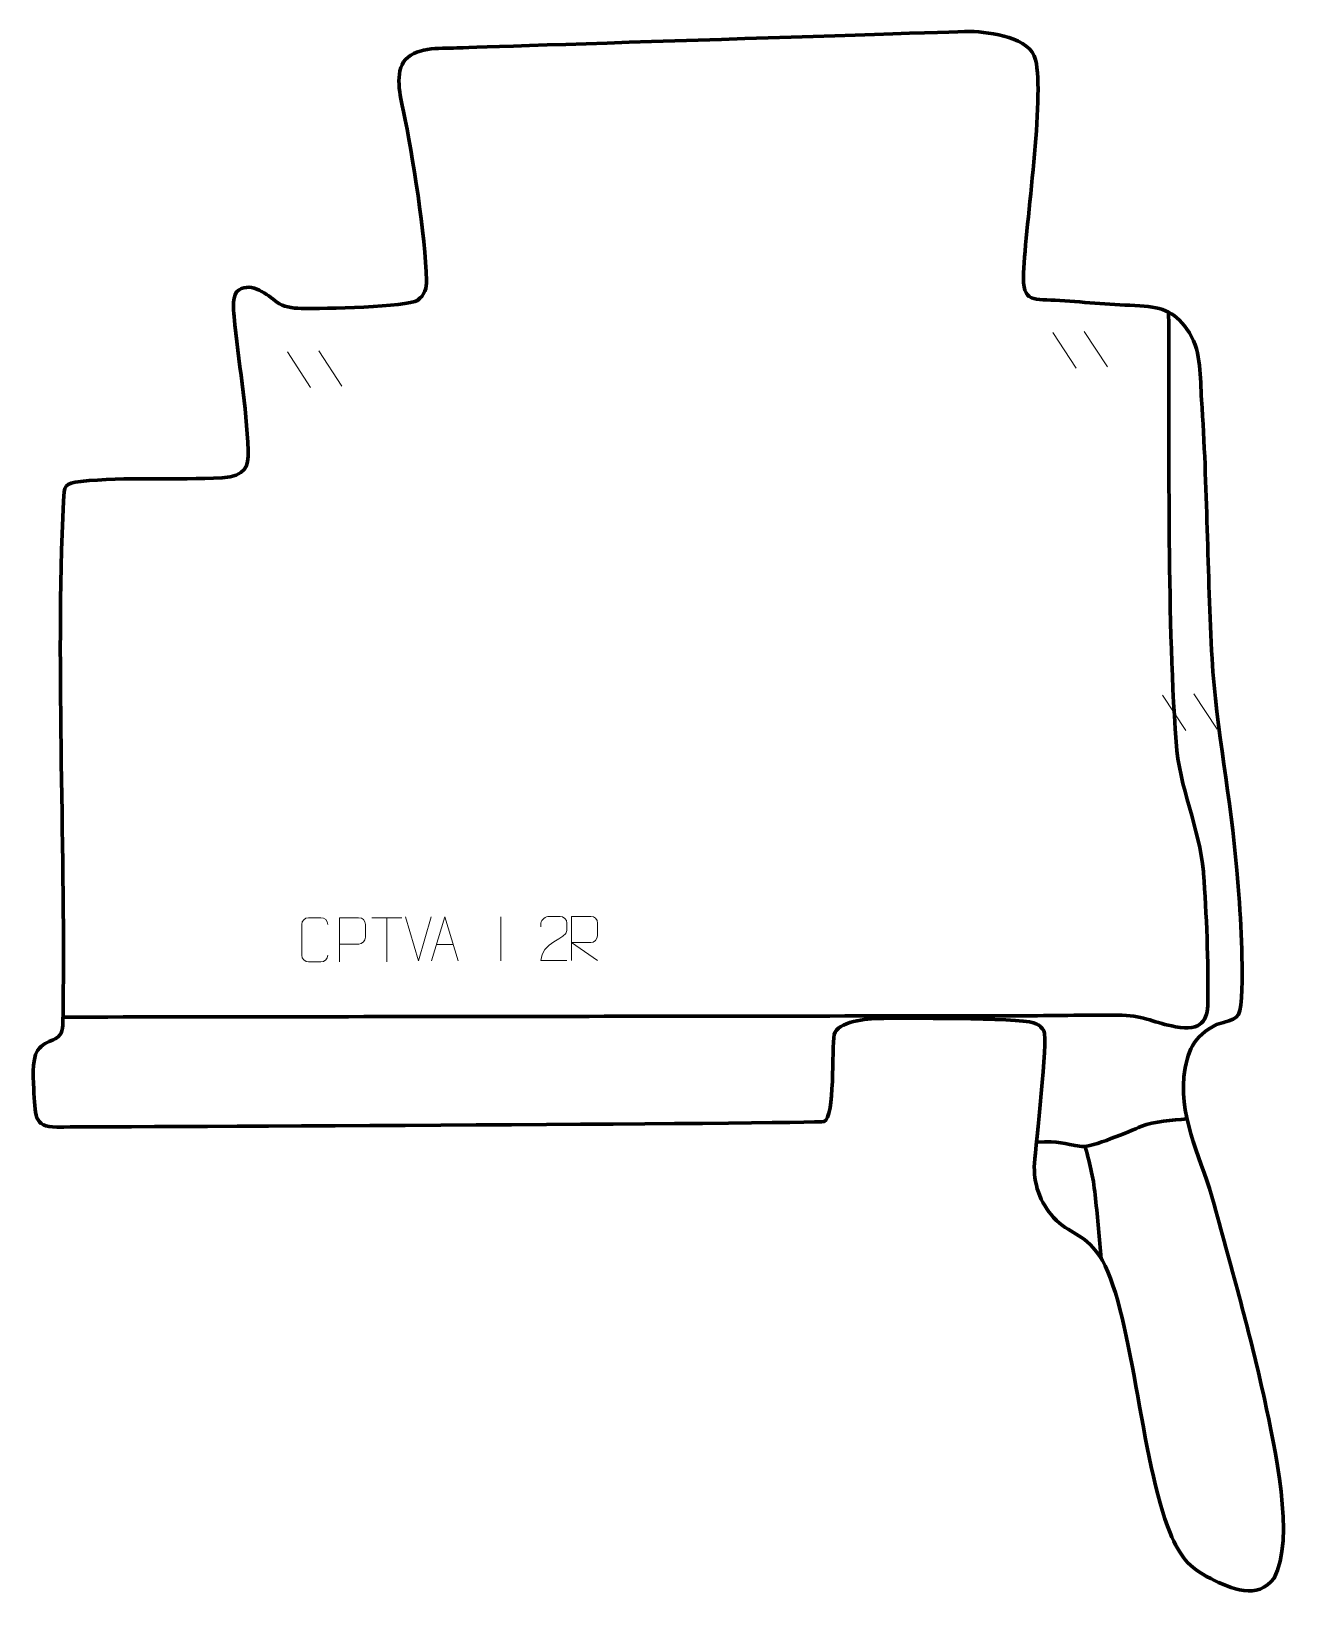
# Model space of a CAD drawing. Header units: millimetres. Extents: x -351 to 364, y -403 to 486.
import ezdxf

# ---------------------------------------------------------------- set-up
doc = ezdxf.new("R2010")
doc.units = ezdxf.units.MM
doc.header["$MEASUREMENT"] = 0
for name, color, linetype in [('layer 1', 7, 'Continuous'), ('layer 2', 7, 'Continuous'), ('layer 3', 7, 'Continuous')]:
    doc.layers.add(name, color=color, linetype=linetype)

msp = doc.modelspace()

# ---------------------------------------------------------------- linework, layer by layer
at = {"layer": 'layer 1', "color": 250, "lineweight": 9}
for points in [[(226.8164, 314.9888), (226.8164, 314.9888), (239.9388, 294.9203), (239.9388, 294.9203)], [(244.5339, 315.6506), (244.5339, 315.6506), (257.6563, 295.5821), (257.6563, 295.5821)], [(-206.5478, 304.0564), (-206.5478, 304.0564), (-193.4253, 283.9879), (-193.4253, 283.9879)], [(-188.8302, 304.7182), (-188.8302, 304.7182), (-175.7078, 284.6497), (-175.7078, 284.6497)], [(288.8782, 109.7424), (288.8782, 109.7424), (302.0006, 89.6739), (302.0006, 89.6739)], [(306.5957, 110.4042), (306.5957, 110.4042), (319.7182, 90.3357), (319.7182, 90.3357)], [(-158.6978, -16.4003), (-158.6978, -16.4003), (-141.7106, -16.4003), (-141.7106, -16.4003)], [(-150.204, -41.3303), (-150.204, -41.3303), (-150.204, -16.3768), (-150.204, -16.3768)], [(-132.4338, -40.8199), (-132.4338, -40.8199), (-139.7556, -15.8663), (-139.7556, -15.8663)], [(-125.1119, -15.8663), (-125.1119, -15.8663), (-132.4337, -40.8199), (-132.4337, -40.8199)], [(-85.6907, -15.856), (-85.6907, -15.856), (-85.6907, -40.8301), (-85.6907, -40.8301)], [(-122.1886, -31.5704), (-122.1886, -31.5704), (-112.6929, -31.5704), (-112.6929, -31.5704)]]:
    msp.add_open_spline(points, degree=3, dxfattribs=at)
for points, knots in [([(-183.6255, -37.5127), (-183.7653, -39.8361), (-185.4425, -41.3157), (-187.5902, -41.3265), (-187.5902, -41.3265), (-189.9221, -41.3261), (-192.254, -41.3261), (-194.5855, -41.3265), (-194.5855, -41.3265), (-196.5105, -41.4319), (-198.4826, -39.5474), (-198.4714, -37.5301), (-198.4714, -37.5301), (-198.471, -31.76), (-198.471, -25.9903), (-198.4714, -20.221), (-198.4714, -20.221), (-198.4672, -18.0829), (-196.7205, -16.3637), (-194.5681, -16.3772), (-194.5681, -16.3772), (-192.2424, -16.3772), (-189.9163, -16.3772), (-187.5902, -16.3772), (-187.5902, -16.3772), (-185.6436, -16.3417), (-183.6522, -17.8332), (-183.6255, -20.2708)], [0, 0, 0, 0, 0.125, 0.125, 0.125, 0.125, 0.25, 0.25, 0.25, 0.25, 0.375, 0.375, 0.375, 0.375, 0.5, 0.5, 0.5, 0.5, 0.625, 0.625, 0.625, 0.625, 0.75, 0.75, 0.75, 0.75, 1, 1, 1, 1]), ([(-177.0485, -41.3305), (-177.0485, -41.3305), (-177.0485, -16.3769), (-177.0485, -16.3769), (-177.0485, -16.3769), (-173.4535, -16.3769), (-169.8582, -16.3769), (-166.2628, -16.3769), (-166.2628, -16.3769), (-163.9376, -16.4148), (-162.3802, -17.9049), (-162.3844, -20.271), (-162.3844, -20.271), (-162.3848, -22.3067), (-162.3848, -25.366), (-162.3844, -27.402), (-162.3844, -27.402), (-162.3909, -29.2774), (-164.2031, -31.2193), (-166.2127, -31.2384), (-166.2127, -31.2384), (-166.2127, -31.2384), (-177.0485, -31.2384), (-177.0485, -31.2384)], [0, 0, 0, 0, 0.14285714, 0.14285714, 0.14285714, 0.14285714, 0.28571429, 0.28571429, 0.28571429, 0.28571429, 0.42857143, 0.42857143, 0.42857143, 0.42857143, 0.57142857, 0.57142857, 0.57142857, 0.57142857, 0.71428571, 0.71428571, 0.71428571, 0.71428571, 1, 1, 1, 1]), ([(-124.9112, -40.8198), (-124.9112, -40.8198), (-117.5402, -15.8663), (-117.5402, -15.8663), (-117.5402, -15.8663), (-117.5402, -15.8663), (-109.9703, -40.8198), (-109.9703, -40.8198)], [0, 0, 0, 0, 0.33333333, 0.33333333, 0.33333333, 0.33333333, 1, 1, 1, 1]), ([(-48.3023, -40.5558), (-53.2167, -40.5555), (-58.1311, -40.5555), (-63.0452, -40.5558), (-63.0452, -40.5558), (-63.0452, -30.6235), (-48.3942, -27.9823), (-48.3023, -23.672), (-48.3023, -23.672), (-48.3026, -22.2479), (-48.3026, -20.8242), (-48.3023, -19.4009), (-48.3023, -19.4009), (-48.3192, -17.3238), (-50.442, -15.599), (-52.113, -15.5817), (-52.113, -15.5817), (-54.1862, -15.5821), (-56.2591, -15.5821), (-58.3315, -15.5817), (-58.3315, -15.5817), (-60.1536, -15.5652), (-62.9783, -17.3573), (-63.0452, -19.4509), (-63.0452, -19.4509), (-63.0452, -19.4509), (-63.0452, -21.5057), (-63.0452, -21.5057)], [0, 0, 0, 0, 0.125, 0.125, 0.125, 0.125, 0.25, 0.25, 0.25, 0.25, 0.375, 0.375, 0.375, 0.375, 0.5, 0.5, 0.5, 0.5, 0.625, 0.625, 0.625, 0.625, 0.75, 0.75, 0.75, 0.75, 1, 1, 1, 1]), ([(-45.6737, -40.5454), (-45.6737, -40.5454), (-45.6737, -15.5919), (-45.6737, -15.5919), (-45.6737, -15.5919), (-42.0789, -15.5919), (-38.4834, -15.5919), (-34.8882, -15.5919), (-34.8882, -15.5919), (-32.5629, -15.6296), (-31.0056, -17.1196), (-31.0097, -19.486), (-31.0097, -19.486), (-31.0101, -21.5215), (-31.0101, -24.5809), (-31.0097, -26.6169), (-31.0097, -26.6169), (-31.0162, -28.4924), (-32.8285, -30.4342), (-34.838, -30.4533), (-34.838, -30.4533), (-34.838, -30.4533), (-45.6737, -30.4533), (-45.6737, -30.4533), (-45.6737, -30.4533), (-45.6737, -30.4533), (-31.019, -40.5454), (-31.019, -40.5454)], [0, 0, 0, 0, 0.125, 0.125, 0.125, 0.125, 0.25, 0.25, 0.25, 0.25, 0.375, 0.375, 0.375, 0.375, 0.5, 0.5, 0.5, 0.5, 0.625, 0.625, 0.625, 0.625, 0.75, 0.75, 0.75, 0.75, 1, 1, 1, 1])]:
    msp.add_open_spline(points, degree=3, knots=knots, dxfattribs=at)
at = {"layer": 'layer 2', "color": 142, "lineweight": 158}
for points, knots in [([(-333.6773, -72.6186), (-152.0429, -72.3618), (29.5915, -72.1043), (211.2259, -71.8485), (211.2259, -71.8485), (229.4358, -71.8124), (247.791, -71.325), (265.9718, -71.522), (265.9718, -71.522), (278.7804, -72.0786), (284.6641, -76.0086), (296.1031, -78.0621), (296.1031, -78.0621), (311.2888, -80.7883), (314.324, -74.0259), (314.4841, -64.5924), (314.4841, -64.5924), (314.8662, -42.0628), (313.6912, -13.5837), (312.0244, 8.6893), (312.0244, 8.6893), (312.0244, 8.6893), (311.9516, 9.6408), (311.9516, 9.6408), (311.9516, 9.6408), (309.7895, 34.696), (298.2571, 57.1876), (296.4626, 83.273), (296.4626, 83.273), (291.0364, 162.1446), (292.9422, 246.9772), (292.2766, 326.5746)], [0, 0, 0, 0, 0.11111111, 0.11111111, 0.11111111, 0.11111111, 0.22222222, 0.22222222, 0.22222222, 0.22222222, 0.33333333, 0.33333333, 0.33333333, 0.33333333, 0.44444444, 0.44444444, 0.44444444, 0.44444444, 0.55555556, 0.55555556, 0.55555556, 0.55555556, 0.66666667, 0.66666667, 0.66666667, 0.66666667, 0.77777778, 0.77777778, 0.77777778, 0.77777778, 1, 1, 1, 1]), ([(302.6886, -130.2555), (294.1661, -131.1857), (284.5786, -131.3759), (276.6097, -134.6232), (276.6097, -134.6232), (270.5325, -137.0994), (248.5072, -146.6205), (243.1943, -145.9572), (243.1943, -145.9572), (231.72, -144.5246), (231.2103, -142.4733), (217.552, -143.4708)], [0, 0, 0, 0, 0.25, 0.25, 0.25, 0.25, 0.5, 0.5, 0.5, 0.5, 1, 1, 1, 1]), ([(244.9967, -146.0896), (248.0845, -156.64), (249.7782, -164.3487), (250.926, -175.3175), (250.926, -175.3175), (252.0576, -186.6908), (253.0716, -198.0759), (254.1677, -209.4528)], [0, 0, 0, 0, 0.33333333, 0.33333333, 0.33333333, 0.33333333, 1, 1, 1, 1])]:
    msp.add_open_spline(points, degree=3, knots=knots, dxfattribs=at)
at = {"layer": 'layer 3', "color": 242, "lineweight": 158}
msp.add_open_spline([(179.8464, 485.5795), (191.9782, 485.062), (213.993, 482.108), (216.9836, 469.4682), (216.9836, 469.4682), (222.0605, 448.0115), (211.4649, 376.8464), (210.1159, 348.8593), (210.1159, 348.8593), (209.2609, 331.1196), (216.1024, 334.1858), (230.6711, 333.1612), (230.6711, 333.1612), (245.8547, 332.0643), (260.6952, 330.9009), (275.9238, 330.162), (275.9238, 330.162), (289.4269, 329.4294), (296.5026, 326.5183), (304.0928, 314.8041), (304.0928, 314.8041), (311.0907, 303.0897), (309.9696, 290.0592), (310.9321, 276.9067), (310.9321, 276.9067), (314.2376, 228.0422), (314.1717, 179.1785), (316.8544, 130.3605), (316.8544, 130.3605), (319.3719, 90.3086), (327.6131, 50.8446), (330.8832, 10.6477), (330.8832, 10.6477), (332.9328, -14.3203), (334.5862, -36.501), (333.5708, -61.7084), (333.5708, -61.7084), (332.772, -74.3269), (331.1241, -73.2614), (319.4023, -76.9032), (319.4023, -76.9032), (306.129, -83.5201), (302.7535, -92.2281), (300.8741, -106.3665), (300.8741, -106.3665), (298.6941, -132.3885), (311.5472, -154.3072), (318.0658, -178.7652), (318.0658, -178.7652), (328.0688, -215.9924), (338.5541, -251.8946), (346.6775, -289.692), (346.6775, -289.692), (352.0787, -314.6359), (364.1591, -368.8592), (351.934, -390.2694), (351.934, -390.2694), (342.7574, -403.0699), (327.562, -396.1404), (316.1528, -390.6334), (316.1528, -390.6334), (303.1067, -384.097), (298.8231, -377.9534), (293.1244, -364.7358), (293.1244, -364.7358), (276.577, -325.4822), (271.3438, -234.4482), (253.0911, -207.7817), (253.0911, -207.7817), (243.3358, -193.9246), (236.4572, -196.0898), (227.1328, -186.053), (227.1328, -186.053), (219.6295, -177.976), (215.4559, -166.3827), (216.3625, -155.4128), (216.3625, -155.4128), (217.2775, -145.3204), (223.885, -85.1223), (221.7694, -80.7136), (221.7694, -80.7136), (220.564, -78.2015), (218.3812, -76.6949), (215.7152, -75.8092), (215.7152, -75.8092), (207.006, -72.916), (140.2317, -73.2828), (128.2556, -73.3566), (128.2556, -73.3566), (122.2559, -73.449), (104.3861, -75.1393), (102.9663, -82.4827), (102.9663, -82.4827), (101.5191, -90.5021), (103.4957, -129.1879), (97.2898, -131.7475), (97.2898, -131.7475), (94.0079, -133.1012), (-334.4196, -134.8756), (-334.4196, -134.8756), (-334.4196, -134.8756), (-349.7967, -135.6914), (-349.2544, -129.6803), (-350.0398, -115.7954), (-350.0398, -115.7954), (-350.389, -109.6233), (-351.499, -96.5639), (-347.9734, -91.4526), (-347.9734, -91.4526), (-343.0053, -84.2498), (-333.9666, -87.4434), (-333.7611, -77.1627), (-333.7611, -77.1627), (-331.8143, 21.7384), (-338.0029, 120.6516), (-333.3322, 219.5225), (-333.3322, 219.5225), (-332.9207, 228.2343), (-332.9252, 229.7312), (-323.5315, 230.7167), (-323.5315, 230.7167), (-298.6836, 233.3237), (-269.175, 231.5345), (-243.4948, 232.7022), (-243.4948, 232.7022), (-230.3029, 233.9548), (-228.4601, 238.9211), (-228.7794, 248.1951), (-228.7794, 248.1951), (-229.6386, 273.1421), (-234.4968, 298.986), (-236.6849, 324.0328), (-236.6849, 324.0328), (-237.0431, 328.1334), (-238.1637, 336.7658), (-233.9735, 339.2712), (-233.9735, 339.2712), (-226.5822, 343.6908), (-218.063, 336.5442), (-212.4799, 332.1971), (-212.4799, 332.1971), (-208.9342, 329.5858), (-203.934, 328.8197), (-198.8648, 328.6906), (-198.8648, 328.6906), (-185.9903, 328.3623), (-138.7557, 329.6072), (-132.9598, 333.1899), (-132.9598, 333.1899), (-128.7655, 336.3863), (-127.6945, 340.2793), (-127.7969, 344.5018), (-127.7969, 344.5018), (-128.4061, 369.6322), (-135.7442, 415.6801), (-140.866, 440.2716), (-140.866, 440.2716), (-142.6217, 448.6574), (-146.2221, 462.6692), (-139.6891, 469.634), (-139.6891, 469.634), (-132.5586, 477.2357), (-118.5453, 475.8167), (-108.7827, 476.2393), (-108.7827, 476.2393), (-99.0201, 476.662), (179.8464, 485.5795), (179.8464, 485.5795)], degree=3, knots=[0, 0, 0, 0, 0.02325581, 0.02325581, 0.02325581, 0.02325581, 0.04651163, 0.04651163, 0.04651163, 0.04651163, 0.06976744, 0.06976744, 0.06976744, 0.06976744, 0.09302326, 0.09302326, 0.09302326, 0.09302326, 0.11627907, 0.11627907, 0.11627907, 0.11627907, 0.13953488, 0.13953488, 0.13953488, 0.13953488, 0.1627907, 0.1627907, 0.1627907, 0.1627907, 0.18604651, 0.18604651, 0.18604651, 0.18604651, 0.20930233, 0.20930233, 0.20930233, 0.20930233, 0.23255814, 0.23255814, 0.23255814, 0.23255814, 0.25581395, 0.25581395, 0.25581395, 0.25581395, 0.27906977, 0.27906977, 0.27906977, 0.27906977, 0.30232558, 0.30232558, 0.30232558, 0.30232558, 0.3255814, 0.3255814, 0.3255814, 0.3255814, 0.34883721, 0.34883721, 0.34883721, 0.34883721, 0.37209302, 0.37209302, 0.37209302, 0.37209302, 0.39534884, 0.39534884, 0.39534884, 0.39534884, 0.41860465, 0.41860465, 0.41860465, 0.41860465, 0.44186047, 0.44186047, 0.44186047, 0.44186047, 0.46511628, 0.46511628, 0.46511628, 0.46511628, 0.48837209, 0.48837209, 0.48837209, 0.48837209, 0.51162791, 0.51162791, 0.51162791, 0.51162791, 0.53488372, 0.53488372, 0.53488372, 0.53488372, 0.55813953, 0.55813953, 0.55813953, 0.55813953, 0.58139535, 0.58139535, 0.58139535, 0.58139535, 0.60465116, 0.60465116, 0.60465116, 0.60465116, 0.62790698, 0.62790698, 0.62790698, 0.62790698, 0.65116279, 0.65116279, 0.65116279, 0.65116279, 0.6744186, 0.6744186, 0.6744186, 0.6744186, 0.69767442, 0.69767442, 0.69767442, 0.69767442, 0.72093023, 0.72093023, 0.72093023, 0.72093023, 0.74418605, 0.74418605, 0.74418605, 0.74418605, 0.76744186, 0.76744186, 0.76744186, 0.76744186, 0.79069767, 0.79069767, 0.79069767, 0.79069767, 0.81395349, 0.81395349, 0.81395349, 0.81395349, 0.8372093, 0.8372093, 0.8372093, 0.8372093, 0.86046512, 0.86046512, 0.86046512, 0.86046512, 0.88372093, 0.88372093, 0.88372093, 0.88372093, 0.90697674, 0.90697674, 0.90697674, 0.90697674, 0.93023256, 0.93023256, 0.93023256, 0.93023256, 0.95348837, 0.95348837, 0.95348837, 0.95348837, 1, 1, 1, 1], dxfattribs=at)

doc.saveas('drawing.dxf')
